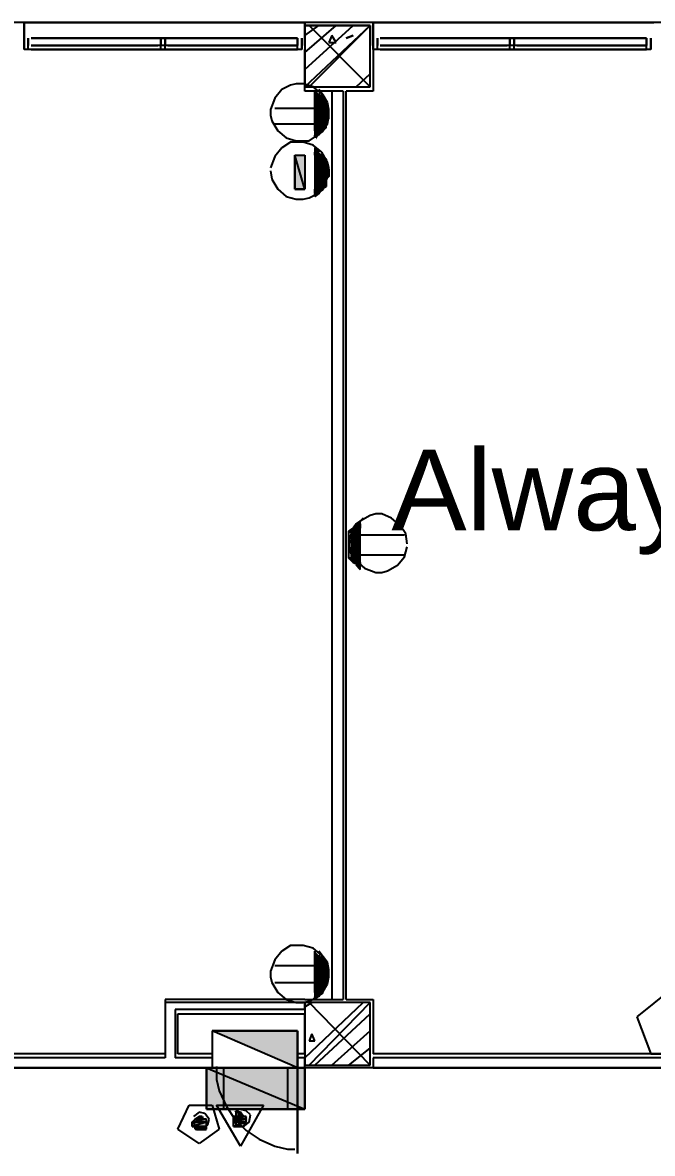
# Model space of a CAD drawing. Header units: millimetres. Extents: x 5 to 415, y 48 to 251.
# Drawn here: x 166.63 to 174.43, y 223.49 to 237.49 of the extents above; entities that cross this region are included whole.
import ezdxf

# ---------------------------------------------------------------- set-up
doc = ezdxf.new("R2010")
doc.units = ezdxf.units.MM
for name, color, linetype in [('H', 7, 'Continuous'), ('P', 7, 'Continuous'), ('T', 7, 'Continuous')]:
    doc.layers.add(name, color=color, linetype=linetype)

msp = doc.modelspace()

# ---------------------------------------------------------------- hatches: boundary and pattern name
at = {"layer": 'H', "linetype": 'Continuous'}
for points in [[(170.268, 236.608), (170.268, 236.643), (170.303, 236.608), (170.268, 236.608)], [(170.268, 236.555), (170.268, 236.608), (170.303, 236.608), (170.356, 236.555), (170.268, 236.555)], [(170.268, 236.467), (170.268, 236.555), (170.356, 236.555), (170.392, 236.467), (170.268, 236.467)], [(170.268, 236.432), (170.268, 236.467), (170.392, 236.467), (170.392, 236.432), (170.268, 236.432)], [(170.268, 236.343), (170.268, 236.432), (170.392, 236.432), (170.427, 236.343), (170.268, 236.343)], [(170.268, 236.308), (170.268, 236.343), (170.427, 236.343), (170.427, 236.308), (170.268, 236.308)], [(170.268, 236.22), (170.268, 236.308), (170.427, 236.308), (170.392, 236.22), (170.268, 236.22)], [(170.268, 236.185), (170.268, 236.22), (170.392, 236.22), (170.392, 236.185), (170.268, 236.185)], [(170.268, 236.132), (170.268, 236.185), (170.392, 236.185), (170.356, 236.132), (170.268, 236.132)], [(170.268, 236.044), (170.268, 236.132), (170.303, 236.097), (170.268, 236.044)], [(170.303, 236.097), (170.268, 236.132), (170.356, 236.132), (170.303, 236.097)], [(170.356, 235.832), (170.268, 235.885), (170.268, 235.92), (170.356, 235.832)], [(170.268, 235.832), (170.268, 235.885), (170.356, 235.832), (170.268, 235.832)], [(170.004, 235.409), (170.004, 235.832), (170.127, 235.832), (170.127, 235.409), (170.004, 235.409)], [(170.268, 235.797), (170.268, 235.832), (170.356, 235.832), (170.392, 235.797), (170.268, 235.797)], [(170.268, 235.708), (170.268, 235.797), (170.392, 235.797), (170.392, 235.708), (170.268, 235.708)], [(170.268, 235.673), (170.268, 235.708), (170.392, 235.708), (170.427, 235.673), (170.268, 235.673)], [(170.268, 235.585), (170.268, 235.673), (170.427, 235.673), (170.427, 235.585), (170.268, 235.585)], [(170.268, 235.55), (170.268, 235.585), (170.427, 235.585), (170.392, 235.55), (170.268, 235.55)], [(170.268, 235.462), (170.268, 235.55), (170.392, 235.55), (170.392, 235.462), (170.268, 235.462)], [(170.268, 235.409), (170.268, 235.462), (170.392, 235.462), (170.356, 235.409), (170.268, 235.409)], [(170.268, 235.373), (170.268, 235.409), (170.356, 235.409), (170.303, 235.373), (170.268, 235.373)], [(170.268, 235.338), (170.268, 235.373), (170.303, 235.373), (170.268, 235.338)], [(170.692, 231.175), (170.727, 231.228), (170.815, 231.228), (170.815, 231.175), (170.692, 231.175)], [(170.727, 231.228), (170.78, 231.263), (170.815, 231.263), (170.815, 231.228), (170.727, 231.228)], [(170.78, 231.263), (170.815, 231.316), (170.815, 231.263), (170.78, 231.263)], [(170.692, 231.105), (170.692, 231.175), (170.815, 231.175), (170.815, 231.105), (170.692, 231.105)], [(170.692, 231.052), (170.692, 231.105), (170.815, 231.105), (170.815, 231.052), (170.692, 231.052)], [(170.692, 230.964), (170.692, 231.052), (170.815, 231.052), (170.815, 230.964), (170.692, 230.964)], [(170.692, 230.928), (170.692, 230.964), (170.815, 230.964), (170.815, 230.928), (170.692, 230.928)], [(170.692, 230.84), (170.692, 230.928), (170.815, 230.928), (170.815, 230.84), (170.692, 230.84)], [(170.727, 230.805), (170.692, 230.84), (170.815, 230.84), (170.815, 230.805), (170.727, 230.805)], [(170.815, 230.717), (170.727, 230.805), (170.815, 230.752), (170.815, 230.717)], [(170.815, 230.752), (170.727, 230.805), (170.815, 230.805), (170.815, 230.752)], [(170.268, 225.937), (170.268, 225.972), (170.303, 225.937), (170.268, 225.937)], [(170.268, 225.884), (170.268, 225.937), (170.303, 225.937), (170.356, 225.884), (170.268, 225.884)], [(170.268, 225.848), (170.268, 225.884), (170.356, 225.884), (170.392, 225.848), (170.268, 225.848)], [(170.268, 225.813), (170.268, 225.848), (170.392, 225.848), (170.392, 225.813), (170.268, 225.813)], [(170.268, 225.725), (170.268, 225.813), (170.392, 225.813), (170.427, 225.725), (170.268, 225.725)], [(170.268, 225.672), (170.268, 225.725), (170.427, 225.725), (170.427, 225.672), (170.268, 225.672)], [(170.268, 225.601), (170.268, 225.672), (170.427, 225.672), (170.392, 225.601), (170.268, 225.601)], [(170.268, 225.548), (170.268, 225.601), (170.392, 225.601), (170.392, 225.548), (170.268, 225.548)], [(170.268, 225.46), (170.268, 225.548), (170.392, 225.548), (170.356, 225.46), (170.268, 225.46)], [(170.268, 225.39), (170.268, 225.46), (170.303, 225.425), (170.268, 225.39)], [(170.303, 225.425), (170.268, 225.46), (170.356, 225.46), (170.303, 225.425)], [(170.057, 224.543), (168.998, 225.002), (170.057, 225.002), (170.057, 224.543)], [(170.057, 224.543), (168.998, 225.002), (170.057, 225.002), (170.057, 224.543)], [(168.91, 224.032), (168.91, 224.543), (170.127, 224.543), (170.127, 224.032), (168.91, 224.032)], [(168.787, 223.908), (168.822, 223.943), (168.875, 223.943), (168.875, 223.908), (168.787, 223.908)], [(169.245, 223.908), (169.245, 223.943), (169.422, 223.943), (169.422, 223.908), (169.245, 223.908)], [(169.298, 223.943), (169.298, 223.979), (169.333, 223.979), (169.369, 223.943), (169.298, 223.943)], [(168.734, 223.855), (168.787, 223.908), (168.91, 223.908), (168.91, 223.855), (168.734, 223.855)], [(168.734, 223.82), (168.734, 223.855), (168.91, 223.855), (168.91, 223.82), (168.734, 223.82)], [(168.787, 223.767), (168.787, 223.82), (168.91, 223.82), (168.91, 223.767), (168.787, 223.767)], [(169.245, 223.855), (169.245, 223.908), (169.422, 223.908), (169.422, 223.855), (169.245, 223.855)], [(169.245, 223.82), (169.245, 223.855), (169.422, 223.855), (169.369, 223.82), (169.245, 223.82)]]:
    msp.add_hatch(color=256, dxfattribs=at).paths.add_polyline_path(points)

# ---------------------------------------------------------------- linework, layer by layer
at = {"layer": 'P'}
for points in [[(308.134, 237.49), (25.735, 237.49)], [(166.652, 237.49), (170.127, 237.49)], [(166.652, 237.296), (166.652, 237.49)], [(166.652, 237.49), (166.652, 237.296)], [(166.652, 237.49), (170.127, 237.49)], [(166.652, 237.296), (166.652, 237.49)], [(166.652, 237.49), (166.652, 237.296)], [(170.938, 237.49), (170.127, 237.49)], [(170.127, 237.49), (170.127, 237.296)], [(170.127, 237.296), (170.127, 237.49)], [(170.127, 237.49), (170.127, 237.296)], [(170.127, 237.296), (170.127, 237.49)], [(170.938, 237.49), (170.127, 237.49)], [(170.127, 237.455), (170.938, 237.455)], [(170.127, 237.455), (170.127, 237.208)], [(170.127, 237.455), (170.127, 237.208)], [(170.127, 237.331), (170.303, 237.455)], [(170.127, 237.12), (170.515, 237.455)], [(170.127, 236.908), (170.727, 237.455)], [(170.127, 236.696), (170.938, 237.455)], [(170.938, 237.455), (170.127, 237.455)], [(170.127, 237.455), (170.127, 236.696)], [(170.127, 237.455), (170.938, 237.455)], [(170.127, 237.208), (170.127, 237.455)], [(170.127, 237.455), (170.127, 237.208)], [(170.18, 237.455), (170.938, 236.696)], [(170.938, 237.455), (170.18, 236.696)], [(170.938, 237.208), (170.938, 237.455)], [(170.938, 237.208), (170.938, 237.455)], [(170.938, 236.696), (170.938, 237.455)], [(170.938, 237.455), (170.938, 237.208)], [(170.938, 237.208), (170.938, 237.455)], [(170.974, 237.49), (174.449, 237.49)], [(170.974, 237.296), (170.974, 237.49)], [(170.974, 237.49), (170.974, 237.296)], [(170.974, 237.49), (174.449, 237.49)], [(170.974, 237.296), (170.974, 237.49)], [(170.974, 237.49), (170.974, 237.296)], [(166.652, 237.155), (166.652, 237.296)], [(166.652, 237.296), (166.652, 237.155)], [(166.652, 237.155), (166.652, 237.296)], [(166.652, 237.296), (166.652, 237.155)], [(166.705, 237.296), (166.705, 237.208)], [(166.705, 237.155), (166.705, 237.296)], [(166.705, 237.155), (166.705, 237.296)], [(166.705, 237.296), (166.705, 237.208)], [(166.705, 237.155), (166.705, 237.296)], [(170.039, 237.296), (166.74, 237.296)], [(166.74, 237.296), (170.039, 237.296)], [(168.31, 237.296), (168.434, 237.296)], [(168.346, 237.296), (168.346, 237.208)], [(168.346, 237.155), (168.346, 237.296)], [(168.398, 237.296), (168.398, 237.208)], [(168.398, 237.155), (168.398, 237.296)], [(170.039, 237.155), (170.039, 237.296)], [(170.039, 237.296), (170.039, 237.208)], [(170.039, 237.155), (170.039, 237.296)], [(170.039, 237.296), (170.039, 237.208)], [(170.039, 237.155), (170.039, 237.296)], [(170.092, 237.296), (170.092, 237.155)], [(170.092, 237.155), (170.092, 237.296)], [(170.092, 237.296), (170.092, 237.155)], [(170.092, 237.155), (170.092, 237.296)], [(170.462, 237.331), (170.427, 237.243)], [(170.515, 237.243), (170.462, 237.331)], [(170.727, 237.331), (170.639, 237.296)], [(170.639, 237.296), (170.727, 237.331)], [(170.974, 237.155), (170.974, 237.296)], [(170.974, 237.296), (170.974, 237.155)], [(170.974, 237.155), (170.974, 237.296)], [(170.974, 237.296), (170.974, 237.155)], [(171.027, 237.296), (171.027, 237.208)], [(171.027, 237.155), (171.027, 237.296)], [(171.027, 237.155), (171.027, 237.296)], [(171.027, 237.296), (171.027, 237.208)], [(171.027, 237.155), (171.027, 237.296)], [(174.36, 237.296), (171.062, 237.296)], [(171.062, 237.296), (174.36, 237.296)], [(172.632, 237.296), (172.755, 237.296)], [(172.667, 237.296), (172.667, 237.208)], [(172.667, 237.155), (172.667, 237.296)], [(172.72, 237.296), (172.72, 237.208)], [(172.72, 237.155), (172.72, 237.296)], [(174.36, 237.155), (174.36, 237.296)], [(174.36, 237.296), (174.36, 237.208)], [(174.36, 237.155), (174.36, 237.296)], [(174.36, 237.296), (174.36, 237.208)], [(174.36, 237.155), (174.36, 237.296)], [(174.413, 237.296), (174.413, 237.155)], [(174.413, 237.155), (174.413, 237.296)], [(174.413, 237.296), (174.413, 237.155)], [(174.413, 237.155), (174.413, 237.296)], [(170.092, 237.155), (166.652, 237.155)], [(170.092, 237.155), (166.652, 237.155)], [(170.039, 237.208), (166.74, 237.208)], [(170.039, 237.208), (166.74, 237.208)], [(170.039, 237.208), (166.74, 237.208)], [(170.039, 237.208), (166.74, 237.208)], [(170.039, 237.208), (166.74, 237.208)], [(166.74, 237.208), (168.31, 237.208)], [(166.74, 237.208), (168.31, 237.208)], [(166.74, 237.208), (168.31, 237.208)], [(166.74, 237.208), (168.31, 237.208)], [(166.74, 237.208), (168.31, 237.208)], [(170.039, 237.155), (166.74, 237.155)], [(170.039, 237.155), (166.74, 237.155)], [(166.74, 237.155), (170.039, 237.155)], [(166.74, 237.155), (168.31, 237.155)], [(168.434, 237.155), (168.31, 237.155)], [(168.434, 237.208), (170.039, 237.208)], [(168.434, 237.208), (170.039, 237.208)], [(168.434, 237.208), (170.039, 237.208)], [(168.434, 237.208), (170.039, 237.208)], [(168.434, 237.208), (170.039, 237.208)], [(168.434, 237.155), (170.039, 237.155)], [(170.127, 236.643), (170.127, 237.155)], [(170.427, 237.243), (170.515, 237.243)], [(170.974, 237.155), (170.974, 236.643)], [(174.413, 237.155), (170.974, 237.155)], [(174.413, 237.155), (170.974, 237.155)], [(174.36, 237.208), (171.062, 237.208)], [(174.36, 237.208), (171.062, 237.208)], [(174.36, 237.208), (171.062, 237.208)], [(174.36, 237.208), (171.062, 237.208)], [(174.36, 237.208), (171.062, 237.208)], [(171.062, 237.208), (172.632, 237.208)], [(171.062, 237.208), (172.632, 237.208)], [(171.062, 237.208), (172.632, 237.208)], [(171.062, 237.208), (172.632, 237.208)], [(171.062, 237.208), (172.632, 237.208)], [(174.36, 237.155), (171.062, 237.155)], [(174.36, 237.155), (171.062, 237.155)], [(171.062, 237.155), (174.36, 237.155)], [(171.062, 237.155), (172.632, 237.155)], [(172.755, 237.155), (172.632, 237.155)], [(172.755, 237.208), (174.36, 237.208)], [(172.755, 237.208), (174.36, 237.208)], [(172.755, 237.208), (174.36, 237.208)], [(172.755, 237.208), (174.36, 237.208)], [(172.755, 237.208), (174.36, 237.208)], [(172.755, 237.155), (174.36, 237.155)], [(170.762, 236.696), (170.938, 236.855)], [(169.951, 236.714), (169.845, 236.661)], [(169.951, 236.714), (169.845, 236.661)], [(170.021, 236.732), (169.951, 236.714)], [(170.021, 236.732), (169.951, 236.714)], [(170.109, 236.732), (170.021, 236.732)], [(170.109, 236.732), (170.021, 236.732)], [(170.233, 236.696), (170.109, 236.732)], [(170.233, 236.696), (170.109, 236.732)], [(170.127, 236.696), (170.938, 236.696)], [(170.339, 236.608), (170.233, 236.696)], [(170.339, 236.608), (170.233, 236.696)], [(169.757, 236.555), (169.704, 236.414)], [(169.757, 236.555), (169.704, 236.414)], [(169.845, 236.661), (169.757, 236.555)], [(169.845, 236.661), (169.757, 236.555)], [(170.462, 236.643), (170.127, 236.643)], [(170.251, 236.643), (170.251, 236.608)], [(170.251, 236.608), (170.251, 236.643)], [(170.251, 236.643), (170.251, 236.061)], [(170.251, 236.608), (170.339, 236.573)], [(170.251, 236.573), (170.251, 236.608)], [(170.339, 236.573), (170.251, 236.573)], [(170.339, 236.573), (170.251, 236.573)], [(170.251, 236.573), (170.392, 236.485)], [(170.251, 236.573), (170.392, 236.485)], [(170.251, 236.485), (170.251, 236.573)], [(170.356, 236.59), (170.303, 236.661)], [(170.303, 236.608), (170.339, 236.573)], [(170.339, 236.573), (170.303, 236.608)], [(170.409, 236.485), (170.339, 236.608)], [(170.409, 236.485), (170.339, 236.608)], [(170.392, 236.485), (170.339, 236.573)], [(170.409, 236.502), (170.356, 236.59)], [(170.603, 236.643), (170.462, 236.643)], [(170.462, 236.643), (170.462, 225.39)], [(170.462, 236.643), (170.462, 225.39)], [(170.603, 236.643), (170.603, 225.39)], [(170.974, 236.643), (170.639, 236.643)], [(170.639, 225.39), (170.639, 236.643)], [(169.704, 236.414), (169.704, 236.343)], [(169.704, 236.414), (169.704, 236.343)], [(169.757, 236.432), (170.251, 236.432)], [(170.392, 236.485), (170.251, 236.485)], [(170.392, 236.485), (170.251, 236.485)], [(170.251, 236.485), (170.392, 236.432)], [(170.251, 236.485), (170.392, 236.432)], [(170.251, 236.432), (170.251, 236.485)], [(170.392, 236.432), (170.251, 236.432)], [(170.392, 236.432), (170.251, 236.432)], [(170.251, 236.432), (170.427, 236.361)], [(170.251, 236.432), (170.427, 236.361)], [(170.251, 236.361), (170.251, 236.432)], [(170.392, 236.432), (170.392, 236.485)], [(170.427, 236.361), (170.392, 236.432)], [(170.427, 236.414), (170.409, 236.502)], [(170.427, 236.379), (170.409, 236.485)], [(170.427, 236.379), (170.409, 236.485)], [(170.427, 236.326), (170.427, 236.414)], [(169.704, 236.343), (169.721, 236.273)], [(169.704, 236.343), (169.721, 236.273)], [(169.721, 236.273), (169.792, 236.149)], [(169.721, 236.273), (169.792, 236.149)], [(170.427, 236.361), (170.251, 236.361)], [(170.427, 236.361), (170.251, 236.361)], [(170.251, 236.361), (170.427, 236.308)], [(170.251, 236.361), (170.427, 236.308)], [(170.251, 236.308), (170.251, 236.361)], [(170.427, 236.308), (170.251, 236.308)], [(170.427, 236.308), (170.251, 236.308)], [(170.251, 236.308), (170.392, 236.238)], [(170.251, 236.308), (170.392, 236.238)], [(170.251, 236.238), (170.251, 236.308)], [(170.374, 236.202), (170.427, 236.343)], [(170.374, 236.202), (170.427, 236.343)], [(170.392, 236.238), (170.427, 236.308)], [(170.409, 236.238), (170.427, 236.326)], [(170.427, 236.308), (170.427, 236.361)], [(169.757, 236.238), (170.251, 236.238)], [(169.792, 236.149), (169.898, 236.061)], [(169.792, 236.149), (169.898, 236.061)], [(170.392, 236.238), (170.251, 236.238)], [(170.392, 236.238), (170.251, 236.238)], [(170.251, 236.238), (170.392, 236.185)], [(170.251, 236.238), (170.392, 236.185)], [(170.251, 236.185), (170.251, 236.238)], [(170.392, 236.185), (170.251, 236.185)], [(170.392, 236.185), (170.251, 236.185)], [(170.251, 236.185), (170.339, 236.149)], [(170.251, 236.185), (170.339, 236.149)], [(170.251, 236.149), (170.251, 236.185)], [(170.339, 236.149), (170.251, 236.149)], [(170.251, 236.149), (170.303, 236.097)], [(170.303, 236.097), (170.251, 236.149)], [(170.251, 236.149), (170.339, 236.149)], [(170.303, 236.097), (170.251, 236.149)], [(170.268, 236.079), (170.356, 236.167)], [(170.286, 236.097), (170.374, 236.202)], [(170.286, 236.097), (170.374, 236.202)], [(170.339, 236.149), (170.303, 236.097)], [(170.339, 236.149), (170.392, 236.185)], [(170.356, 236.167), (170.409, 236.238)], [(170.392, 236.185), (170.392, 236.238)], [(169.951, 236.008), (169.845, 235.938)], [(169.898, 236.061), (170.021, 236.026)], [(169.898, 236.061), (170.021, 236.026)], [(170.021, 236.008), (169.951, 236.008)], [(170.021, 236.026), (170.109, 236.026)], [(170.021, 236.026), (170.109, 236.026)], [(170.109, 236.008), (170.021, 236.008)], [(170.109, 236.026), (170.18, 236.026)], [(170.109, 236.026), (170.18, 236.026)], [(170.233, 235.973), (170.109, 236.008)], [(170.18, 236.026), (170.286, 236.097)], [(170.18, 236.026), (170.286, 236.097)], [(170.251, 236.097), (170.251, 236.061)], [(170.251, 236.061), (170.251, 236.097)], [(169.845, 235.938), (169.757, 235.832)], [(170.127, 235.426), (170.004, 235.85)], [(170.004, 235.85), (170.004, 235.426)], [(170.127, 235.426), (170.004, 235.85)], [(170.004, 235.85), (170.127, 235.85)], [(170.004, 235.426), (170.004, 235.85)], [(170.004, 235.85), (170.127, 235.85)], [(170.127, 235.85), (170.127, 235.426)], [(170.127, 235.85), (170.127, 235.426)], [(170.339, 235.885), (170.233, 235.973)], [(170.303, 235.885), (170.251, 235.938)], [(170.251, 235.938), (170.303, 235.885)], [(170.251, 235.938), (170.251, 235.338)], [(170.339, 235.85), (170.251, 235.885)], [(170.251, 235.885), (170.339, 235.85)], [(170.251, 235.85), (170.251, 235.885)], [(170.251, 235.885), (170.339, 235.85)], [(170.392, 235.797), (170.251, 235.85)], [(170.251, 235.85), (170.251, 235.797)], [(170.392, 235.797), (170.251, 235.85)], [(170.251, 235.85), (170.339, 235.85)], [(170.339, 235.85), (170.251, 235.85)], [(170.409, 235.761), (170.339, 235.885)], [(170.339, 235.85), (170.392, 235.797)], [(169.757, 235.832), (169.704, 235.691)], [(170.392, 235.726), (170.251, 235.797)], [(170.251, 235.797), (170.251, 235.726)], [(170.392, 235.726), (170.251, 235.797)], [(170.251, 235.797), (170.392, 235.797)], [(170.251, 235.797), (170.392, 235.797)], [(170.427, 235.673), (170.251, 235.726)], [(170.251, 235.726), (170.251, 235.673)], [(170.427, 235.673), (170.251, 235.726)], [(170.251, 235.726), (170.392, 235.726)], [(170.251, 235.726), (170.392, 235.726)], [(170.392, 235.797), (170.392, 235.726)], [(170.392, 235.726), (170.427, 235.673)], [(170.427, 235.691), (170.409, 235.761)], [(169.704, 235.656), (169.721, 235.55)], [(170.427, 235.585), (170.251, 235.673)], [(170.251, 235.673), (170.251, 235.585)], [(170.427, 235.585), (170.251, 235.673)], [(170.251, 235.673), (170.427, 235.673)], [(170.251, 235.673), (170.427, 235.673)], [(170.392, 235.55), (170.251, 235.585)], [(170.251, 235.585), (170.251, 235.55)], [(170.392, 235.55), (170.251, 235.585)], [(170.251, 235.585), (170.427, 235.585)], [(170.251, 235.585), (170.427, 235.585)], [(170.374, 235.479), (170.427, 235.62)], [(170.427, 235.585), (170.392, 235.55)], [(170.427, 235.62), (170.427, 235.691)], [(170.427, 235.673), (170.427, 235.585)], [(169.721, 235.55), (169.792, 235.426)], [(169.792, 235.426), (169.898, 235.338)], [(170.004, 235.426), (170.127, 235.426)], [(170.127, 235.426), (170.004, 235.426)], [(170.392, 235.462), (170.251, 235.55)], [(170.251, 235.55), (170.251, 235.462)], [(170.392, 235.462), (170.251, 235.55)], [(170.251, 235.55), (170.392, 235.55)], [(170.251, 235.55), (170.392, 235.55)], [(170.339, 235.426), (170.251, 235.462)], [(170.251, 235.462), (170.251, 235.426)], [(170.339, 235.426), (170.251, 235.462)], [(170.251, 235.462), (170.392, 235.462)], [(170.251, 235.462), (170.392, 235.462)], [(170.251, 235.373), (170.251, 235.426)], [(170.251, 235.426), (170.251, 235.373)], [(170.251, 235.426), (170.339, 235.426)], [(170.286, 235.373), (170.374, 235.479)], [(170.303, 235.373), (170.339, 235.426)], [(170.339, 235.426), (170.303, 235.373)], [(170.392, 235.462), (170.339, 235.426)], [(170.392, 235.55), (170.392, 235.462)], [(169.898, 235.338), (170.021, 235.303)], [(170.021, 235.303), (170.109, 235.303)], [(170.109, 235.303), (170.18, 235.32)], [(170.18, 235.32), (170.286, 235.373)], [(170.251, 235.338), (170.303, 235.373)], [(170.303, 235.373), (170.251, 235.338)], [(170.938, 231.387), (170.815, 231.316)], [(170.938, 231.387), (170.815, 231.316)], [(171.009, 231.405), (170.938, 231.387)], [(171.009, 231.405), (170.938, 231.387)], [(171.08, 231.405), (171.009, 231.405)], [(171.08, 231.405), (171.009, 231.405)], [(171.203, 231.352), (171.08, 231.405)], [(171.203, 231.352), (171.08, 231.405)], [(170.674, 231.193), (170.727, 231.228)], [(170.744, 231.246), (170.709, 231.175)], [(170.815, 231.316), (170.727, 231.211)], [(170.815, 231.316), (170.727, 231.211)], [(170.762, 231.281), (170.727, 231.228)], [(170.727, 231.228), (170.762, 231.281)], [(170.815, 231.228), (170.727, 231.228)], [(170.727, 231.228), (170.815, 231.193)], [(170.727, 231.228), (170.815, 231.193)], [(170.85, 231.352), (170.744, 231.246)], [(170.815, 231.316), (170.762, 231.281)], [(170.762, 231.281), (170.815, 231.316)], [(170.815, 230.717), (170.815, 231.316)], [(170.815, 231.281), (170.815, 231.228)], [(170.815, 231.228), (170.815, 231.281)], [(170.815, 231.193), (170.815, 231.228)], [(171.309, 231.263), (171.203, 231.352)], [(171.309, 231.263), (171.203, 231.352)], [(171.379, 231.158), (171.309, 231.263)], [(171.379, 231.158), (171.309, 231.263)], [(170.727, 231.211), (170.674, 231.087)], [(170.727, 231.211), (170.674, 231.087)], [(170.815, 231.193), (170.674, 231.193)], [(170.815, 231.193), (170.674, 231.193)], [(170.674, 231.193), (170.815, 231.105)], [(170.674, 231.193), (170.815, 231.105)], [(170.674, 231.105), (170.674, 231.193)], [(170.709, 231.175), (170.674, 231.087)], [(170.815, 231.105), (170.674, 231.105)], [(170.815, 231.105), (170.674, 231.105)], [(170.674, 231.105), (170.815, 231.069)], [(170.674, 231.105), (170.815, 231.069)], [(170.674, 231.069), (170.674, 231.105)], [(170.674, 231.087), (170.674, 230.999)], [(170.674, 231.087), (170.674, 230.999)], [(170.674, 231.087), (170.674, 230.999)], [(170.815, 231.105), (170.815, 231.193)], [(171.362, 231.14), (170.815, 231.14)], [(170.815, 231.069), (170.815, 231.105)], [(171.397, 231.034), (171.379, 231.158)], [(171.397, 231.034), (171.379, 231.158)], [(170.815, 231.069), (170.674, 231.069)], [(170.815, 231.069), (170.674, 231.069)], [(170.674, 231.069), (170.815, 230.981)], [(170.674, 231.069), (170.815, 230.981)], [(170.674, 230.981), (170.674, 231.069)], [(170.674, 230.999), (170.692, 230.928)], [(170.674, 230.999), (170.692, 230.928)], [(170.674, 230.999), (170.709, 230.911)], [(170.815, 230.981), (170.674, 230.981)], [(170.815, 230.981), (170.674, 230.981)], [(170.674, 230.981), (170.815, 230.946)], [(170.674, 230.981), (170.815, 230.946)], [(170.674, 230.946), (170.674, 230.981)], [(170.815, 230.946), (170.674, 230.946)], [(170.815, 230.946), (170.674, 230.946)], [(170.674, 230.946), (170.815, 230.858)], [(170.674, 230.946), (170.815, 230.858)], [(170.674, 230.858), (170.674, 230.946)], [(170.815, 230.981), (170.815, 231.069)], [(170.815, 230.946), (170.815, 230.981)], [(170.815, 230.858), (170.815, 230.946)], [(171.362, 230.875), (171.397, 230.999)], [(171.362, 230.875), (171.397, 230.999)], [(170.815, 230.858), (170.674, 230.858)], [(170.815, 230.858), (170.674, 230.858)], [(170.674, 230.858), (170.815, 230.805)], [(170.674, 230.858), (170.815, 230.805)], [(170.727, 230.805), (170.674, 230.858)], [(170.692, 230.928), (170.762, 230.823)], [(170.692, 230.928), (170.762, 230.823)], [(170.709, 230.911), (170.744, 230.84)], [(170.815, 230.805), (170.727, 230.805)], [(170.727, 230.805), (170.815, 230.77)], [(170.815, 230.77), (170.727, 230.805)], [(170.727, 230.805), (170.815, 230.805)], [(170.815, 230.77), (170.727, 230.805)], [(170.744, 230.84), (170.815, 230.77)], [(170.762, 230.823), (170.868, 230.734)], [(170.762, 230.823), (170.868, 230.734)], [(171.362, 230.893), (170.815, 230.893)], [(170.815, 230.805), (170.815, 230.858)], [(170.815, 230.805), (170.815, 230.77)], [(171.274, 230.77), (171.362, 230.875)], [(171.274, 230.77), (171.362, 230.875)], [(170.762, 230.77), (170.815, 230.717)], [(170.815, 230.717), (170.762, 230.77)], [(170.868, 230.734), (171.009, 230.681)], [(170.868, 230.734), (171.009, 230.681)], [(171.009, 230.681), (171.08, 230.681)], [(171.009, 230.681), (171.08, 230.681)], [(171.08, 230.681), (171.15, 230.699)], [(171.08, 230.681), (171.15, 230.699)], [(171.15, 230.699), (171.274, 230.77)], [(171.15, 230.699), (171.274, 230.77)], [(169.951, 226.06), (169.845, 225.989)], [(169.951, 226.06), (169.845, 225.989)], [(170.021, 226.06), (169.951, 226.06)], [(170.021, 226.06), (169.951, 226.06)], [(170.109, 226.06), (170.021, 226.06)], [(170.109, 226.06), (170.021, 226.06)], [(170.233, 226.025), (170.109, 226.06)], [(170.233, 226.025), (170.109, 226.06)], [(169.845, 225.989), (169.757, 225.884)], [(169.845, 225.989), (169.757, 225.884)], [(170.339, 225.937), (170.233, 226.025)], [(170.339, 225.937), (170.233, 226.025)], [(170.251, 225.989), (170.251, 225.937)], [(170.251, 225.937), (170.251, 225.989)], [(170.251, 225.989), (170.251, 225.39)], [(170.251, 225.937), (170.339, 225.901)], [(170.251, 225.901), (170.251, 225.937)], [(170.339, 225.901), (170.251, 225.901)], [(170.339, 225.901), (170.251, 225.901)], [(170.251, 225.901), (170.392, 225.848)], [(170.251, 225.901), (170.392, 225.848)], [(170.251, 225.848), (170.251, 225.901)], [(170.356, 225.919), (170.303, 225.989)], [(170.303, 225.937), (170.339, 225.901)], [(170.339, 225.901), (170.303, 225.937)], [(170.409, 225.813), (170.339, 225.937)], [(170.409, 225.813), (170.339, 225.937)], [(170.392, 225.848), (170.339, 225.901)], [(170.409, 225.848), (170.356, 225.919)], [(169.757, 225.884), (169.704, 225.743)], [(169.757, 225.884), (169.704, 225.743)], [(169.757, 225.813), (170.251, 225.813)], [(170.392, 225.848), (170.251, 225.848)], [(170.392, 225.848), (170.251, 225.848)], [(170.251, 225.848), (170.392, 225.813)], [(170.251, 225.848), (170.392, 225.813)], [(170.251, 225.813), (170.251, 225.848)], [(170.392, 225.813), (170.251, 225.813)], [(170.392, 225.813), (170.251, 225.813)], [(170.251, 225.813), (170.427, 225.725)], [(170.251, 225.813), (170.427, 225.725)], [(170.251, 225.725), (170.251, 225.813)], [(170.392, 225.813), (170.392, 225.848)], [(170.427, 225.725), (170.392, 225.813)], [(170.427, 225.76), (170.409, 225.848)], [(170.427, 225.707), (170.409, 225.813)], [(170.427, 225.707), (170.409, 225.813)], [(169.704, 225.743), (169.704, 225.672)], [(169.704, 225.743), (169.704, 225.672)], [(169.704, 225.672), (169.721, 225.601)], [(169.704, 225.672), (169.721, 225.601)], [(170.427, 225.725), (170.251, 225.725)], [(170.427, 225.725), (170.251, 225.725)], [(170.251, 225.725), (170.427, 225.69)], [(170.251, 225.725), (170.427, 225.69)], [(170.251, 225.69), (170.251, 225.725)], [(170.427, 225.69), (170.251, 225.69)], [(170.427, 225.69), (170.251, 225.69)], [(170.251, 225.69), (170.392, 225.601)], [(170.251, 225.69), (170.392, 225.601)], [(170.251, 225.601), (170.251, 225.69)], [(170.374, 225.531), (170.427, 225.672)], [(170.374, 225.531), (170.427, 225.672)], [(170.392, 225.601), (170.427, 225.69)], [(170.409, 225.584), (170.427, 225.672)], [(170.427, 225.672), (170.427, 225.76)], [(170.427, 225.69), (170.427, 225.725)], [(169.721, 225.601), (169.792, 225.478)], [(169.721, 225.601), (169.792, 225.478)], [(169.757, 225.601), (170.251, 225.601)], [(170.392, 225.601), (170.251, 225.601)], [(170.392, 225.601), (170.251, 225.601)], [(170.251, 225.601), (170.392, 225.566)], [(170.251, 225.601), (170.392, 225.566)], [(170.251, 225.566), (170.251, 225.601)], [(170.392, 225.566), (170.251, 225.566)], [(170.392, 225.566), (170.251, 225.566)], [(170.251, 225.566), (170.339, 225.478)], [(170.251, 225.566), (170.339, 225.478)], [(170.251, 225.478), (170.251, 225.566)], [(170.268, 225.407), (170.356, 225.496)], [(170.286, 225.425), (170.374, 225.531)], [(170.286, 225.425), (170.374, 225.531)], [(170.339, 225.478), (170.392, 225.566)], [(170.356, 225.496), (170.409, 225.584)], [(170.392, 225.566), (170.392, 225.601)], [(174.66, 225.513), (174.237, 225.178)], [(168.398, 225.39), (168.398, 224.719)], [(170.127, 225.39), (168.398, 225.39)], [(168.398, 225.354), (168.398, 224.667)], [(170.127, 225.354), (168.398, 225.354)], [(169.792, 225.478), (169.898, 225.39)], [(169.792, 225.478), (169.898, 225.39)], [(169.898, 225.39), (170.021, 225.354)], [(169.898, 225.39), (170.021, 225.354)], [(170.021, 225.354), (170.109, 225.354)], [(170.021, 225.354), (170.109, 225.354)], [(170.109, 225.354), (170.18, 225.372)], [(170.109, 225.354), (170.18, 225.372)], [(170.127, 225.39), (170.462, 225.39)], [(170.127, 224.667), (170.85, 225.354)], [(170.127, 225.302), (170.215, 225.354)], [(170.127, 225.354), (170.127, 224.578)], [(170.938, 225.354), (170.127, 225.354)], [(170.127, 225.266), (170.127, 225.354)], [(170.18, 225.372), (170.286, 225.425)], [(170.18, 225.372), (170.286, 225.425)], [(170.938, 224.578), (170.18, 225.354)], [(170.18, 224.578), (170.938, 225.354)], [(170.339, 225.478), (170.251, 225.478)], [(170.251, 225.478), (170.303, 225.425)], [(170.303, 225.425), (170.251, 225.478)], [(170.251, 225.478), (170.339, 225.478)], [(170.303, 225.425), (170.251, 225.478)], [(170.251, 225.425), (170.251, 225.39)], [(170.251, 225.39), (170.251, 225.425)], [(170.339, 225.478), (170.303, 225.425)], [(170.462, 225.39), (170.603, 225.39)], [(170.639, 225.39), (170.974, 225.39)], [(170.938, 224.578), (170.938, 225.354)], [(170.974, 225.39), (170.974, 224.719)], [(168.522, 225.266), (168.522, 224.667)], [(170.127, 225.266), (168.522, 225.266)], [(168.557, 224.719), (168.557, 225.213)], [(168.557, 225.213), (170.127, 225.213)], [(170.127, 224.719), (170.127, 225.213)], [(170.251, 224.578), (170.938, 225.213)], [(174.237, 225.178), (174.413, 224.719)], [(170.039, 225.002), (168.981, 225.002)], [(168.981, 225.002), (168.981, 224.543)], [(170.039, 224.543), (168.981, 225.002)], [(168.981, 225.002), (170.039, 225.002)], [(170.039, 225.002), (168.981, 225.002)], [(168.981, 225.002), (168.981, 224.543)], [(170.039, 224.543), (168.981, 225.002)], [(170.039, 224.543), (168.981, 225.002)], [(168.981, 225.002), (170.039, 225.002)], [(170.039, 225.002), (168.981, 225.002)], [(168.981, 225.002), (168.981, 224.543)], [(170.039, 224.543), (168.981, 225.002)], [(170.039, 224.543), (170.039, 225.002)], [(170.039, 225.002), (170.039, 224.543)], [(170.039, 224.543), (170.039, 225.002)], [(170.039, 225.002), (170.039, 224.543)], [(170.039, 224.543), (170.039, 225.002)], [(170.215, 224.966), (170.18, 224.878)], [(170.251, 224.878), (170.215, 224.966)], [(170.462, 224.578), (170.938, 225.002)], [(170.18, 224.878), (170.251, 224.878)], [(170.674, 224.578), (170.938, 224.79)], [(168.398, 224.719), (157.815, 224.719)], [(168.398, 224.667), (157.815, 224.667)], [(168.981, 224.667), (168.522, 224.667)], [(168.981, 224.719), (168.557, 224.719)], [(170.127, 224.719), (170.039, 224.719)], [(170.127, 224.667), (170.039, 224.667)], [(170.127, 224.543), (170.127, 224.667)], [(179.229, 224.719), (170.974, 224.719)], [(170.974, 224.667), (170.974, 224.543)], [(179.229, 224.667), (170.974, 224.667)], [(174.413, 224.719), (174.907, 224.719)], [(157.815, 224.543), (168.981, 224.543)], [(168.981, 224.543), (157.815, 224.543)], [(170.127, 224.543), (168.91, 224.543)], [(168.91, 224.543), (170.127, 224.032)], [(168.91, 224.543), (170.127, 224.032)], [(168.91, 224.032), (168.91, 224.543)], [(168.91, 224.032), (168.91, 224.543)], [(168.91, 224.543), (170.127, 224.543)], [(170.127, 224.543), (168.91, 224.543)], [(168.91, 224.543), (168.91, 224.032)], [(168.981, 224.543), (170.039, 224.543)], [(168.981, 224.543), (170.039, 224.543)], [(168.981, 224.543), (170.039, 224.543)], [(169.033, 224.561), (169.033, 224.402)], [(169.033, 224.561), (169.033, 224.402)], [(169.122, 224.543), (169.122, 224.032)], [(169.915, 224.543), (169.915, 224.032)], [(170.039, 224.543), (170.127, 224.543)], [(170.127, 224.543), (170.039, 224.543)], [(170.039, 223.485), (170.039, 224.543)], [(170.039, 224.543), (170.039, 223.485)], [(170.127, 224.578), (170.938, 224.578)], [(170.974, 224.543), (170.127, 224.543)], [(170.127, 224.032), (170.127, 224.543)], [(170.127, 224.543), (170.127, 224.032)], [(170.127, 224.032), (170.127, 224.543)], [(170.974, 224.543), (179.229, 224.543)], [(179.229, 224.543), (170.974, 224.543)], [(169.033, 224.402), (169.069, 224.261)], [(169.033, 224.402), (169.069, 224.261)], [(169.069, 224.261), (169.157, 224.067)], [(169.069, 224.261), (169.157, 224.067)], [(168.557, 223.785), (168.698, 224.084)], [(168.698, 224.084), (168.981, 224.084)], [(168.981, 224.084), (169.069, 223.785)], [(169.333, 223.573), (169.033, 224.084)], [(169.033, 224.084), (169.616, 224.084)], [(169.616, 224.084), (169.333, 223.573)], [(168.822, 223.996), (168.751, 223.943)], [(168.822, 223.943), (168.769, 223.908)], [(168.769, 223.908), (168.822, 223.943)], [(168.857, 223.943), (168.769, 223.908)], [(168.892, 223.979), (168.822, 223.996)], [(168.822, 223.943), (168.857, 223.943)], [(168.857, 223.943), (168.822, 223.943)], [(168.822, 223.943), (168.822, 223.943)], [(168.822, 223.943), (168.822, 223.943)], [(168.857, 223.908), (168.857, 223.943)], [(168.945, 223.908), (168.892, 223.979)], [(170.127, 224.032), (168.91, 224.032)], [(170.127, 224.032), (168.91, 224.032)], [(170.127, 224.032), (168.91, 224.032)], [(168.91, 224.032), (170.127, 224.032)], [(169.157, 224.067), (169.263, 223.908)], [(169.157, 224.067), (169.263, 223.908)], [(169.245, 223.943), (169.369, 223.943)], [(169.369, 223.943), (169.245, 223.943)], [(169.245, 223.943), (169.369, 223.943)], [(169.28, 223.943), (169.245, 223.943)], [(169.245, 223.943), (169.369, 223.943)], [(169.369, 223.943), (169.245, 223.943)], [(169.245, 223.943), (169.245, 223.943)], [(169.369, 223.943), (169.245, 223.943)], [(169.245, 223.943), (169.404, 223.943)], [(169.245, 223.943), (169.404, 223.943)], [(169.404, 223.943), (169.245, 223.908)], [(169.245, 223.908), (169.245, 223.943)], [(169.404, 223.943), (169.245, 223.908)], [(169.316, 224.032), (169.263, 223.996)], [(169.333, 223.996), (169.28, 223.996)], [(169.28, 223.996), (169.333, 223.996)], [(169.28, 223.996), (169.333, 223.996)], [(169.333, 223.996), (169.28, 223.996)], [(169.28, 223.996), (169.28, 223.943)], [(169.28, 223.943), (169.28, 223.996)], [(169.28, 223.943), (169.369, 223.943)], [(169.369, 223.943), (169.28, 223.943)], [(169.28, 223.943), (169.28, 223.943)], [(169.369, 223.943), (169.28, 223.943)], [(169.28, 223.943), (169.28, 223.943)], [(169.28, 223.943), (169.369, 223.943)], [(169.369, 223.943), (169.28, 223.943)], [(169.404, 224.014), (169.316, 224.032)], [(169.333, 223.996), (169.369, 223.943)], [(169.369, 223.943), (169.333, 223.996)], [(169.404, 223.943), (169.369, 223.943)], [(169.457, 223.961), (169.404, 224.014)], [(169.404, 223.908), (169.404, 223.943)], [(169.439, 223.873), (169.457, 223.961)], [(168.91, 223.908), (168.734, 223.873)], [(168.734, 223.873), (168.769, 223.908)], [(168.91, 223.908), (168.734, 223.873)], [(168.734, 223.89), (168.787, 223.802)], [(168.734, 223.873), (168.91, 223.873)], [(168.734, 223.873), (168.91, 223.873)], [(168.91, 223.873), (168.734, 223.873)], [(168.734, 223.873), (168.734, 223.873)], [(168.91, 223.873), (168.734, 223.873)], [(168.734, 223.873), (168.734, 223.873)], [(168.734, 223.873), (168.91, 223.873)], [(168.734, 223.873), (168.91, 223.873)], [(168.91, 223.873), (168.734, 223.873)], [(168.734, 223.873), (168.91, 223.873)], [(168.91, 223.873), (168.734, 223.873)], [(168.734, 223.873), (168.734, 223.873)], [(168.734, 223.873), (168.91, 223.873)], [(168.91, 223.873), (168.734, 223.82)], [(168.734, 223.82), (168.734, 223.873)], [(168.91, 223.873), (168.734, 223.82)], [(168.734, 223.82), (168.91, 223.82)], [(168.734, 223.82), (168.91, 223.82)], [(168.91, 223.82), (168.734, 223.82)], [(168.734, 223.82), (168.734, 223.82)], [(168.91, 223.82), (168.734, 223.82)], [(168.734, 223.82), (168.734, 223.82)], [(168.734, 223.82), (168.91, 223.82)], [(168.91, 223.82), (168.734, 223.82)], [(168.734, 223.82), (168.769, 223.82)], [(168.769, 223.908), (168.857, 223.908)], [(168.769, 223.908), (168.857, 223.908)], [(168.857, 223.908), (168.769, 223.908)], [(168.769, 223.908), (168.769, 223.908)], [(168.857, 223.908), (168.769, 223.908)], [(168.769, 223.908), (168.769, 223.908)], [(168.769, 223.908), (168.857, 223.908)], [(168.769, 223.908), (168.857, 223.908)], [(168.857, 223.908), (168.769, 223.908)], [(168.769, 223.908), (168.769, 223.908)], [(168.857, 223.908), (168.769, 223.908)], [(168.769, 223.908), (168.91, 223.908)], [(168.769, 223.908), (168.91, 223.908)], [(168.91, 223.908), (168.769, 223.908)], [(168.769, 223.908), (168.769, 223.908)], [(168.91, 223.908), (168.769, 223.908)], [(168.769, 223.908), (168.769, 223.908)], [(168.769, 223.908), (168.91, 223.908)], [(168.769, 223.908), (168.91, 223.908)], [(168.769, 223.82), (168.91, 223.82)], [(168.91, 223.82), (168.769, 223.82)], [(168.769, 223.82), (168.91, 223.82)], [(168.769, 223.82), (168.91, 223.82)], [(168.91, 223.82), (168.769, 223.785)], [(168.769, 223.785), (168.769, 223.82)], [(168.91, 223.82), (168.769, 223.785)], [(168.787, 223.802), (168.857, 223.785)], [(168.91, 223.908), (168.857, 223.908)], [(168.857, 223.785), (168.928, 223.838)], [(168.91, 223.873), (168.91, 223.908)], [(168.91, 223.82), (168.91, 223.873)], [(168.91, 223.785), (168.91, 223.82)], [(168.928, 223.838), (168.945, 223.908)], [(169.245, 223.926), (169.28, 223.838)], [(169.245, 223.908), (169.404, 223.908)], [(169.245, 223.908), (169.404, 223.908)], [(169.404, 223.908), (169.245, 223.908)], [(169.245, 223.908), (169.245, 223.908)], [(169.404, 223.908), (169.245, 223.908)], [(169.245, 223.908), (169.245, 223.908)], [(169.245, 223.908), (169.404, 223.908)], [(169.245, 223.908), (169.404, 223.908)], [(169.404, 223.908), (169.245, 223.908)], [(169.245, 223.908), (169.404, 223.908)], [(169.404, 223.908), (169.245, 223.908)], [(169.245, 223.908), (169.245, 223.908)], [(169.245, 223.908), (169.404, 223.908)], [(169.404, 223.908), (169.245, 223.873)], [(169.245, 223.873), (169.245, 223.908)], [(169.404, 223.908), (169.245, 223.873)], [(169.245, 223.873), (169.404, 223.873)], [(169.245, 223.873), (169.404, 223.873)], [(169.404, 223.873), (169.245, 223.873)], [(169.245, 223.873), (169.245, 223.873)], [(169.404, 223.873), (169.245, 223.873)], [(169.245, 223.873), (169.245, 223.873)], [(169.245, 223.873), (169.404, 223.873)], [(169.245, 223.873), (169.404, 223.873)], [(169.404, 223.873), (169.245, 223.873)], [(169.245, 223.873), (169.404, 223.873)], [(169.404, 223.873), (169.245, 223.873)], [(169.245, 223.873), (169.245, 223.873)], [(169.245, 223.873), (169.404, 223.873)], [(169.404, 223.873), (169.245, 223.82)], [(169.245, 223.82), (169.245, 223.873)], [(169.404, 223.873), (169.245, 223.82)], [(169.245, 223.82), (169.369, 223.82)], [(169.369, 223.82), (169.245, 223.82)], [(169.245, 223.82), (169.28, 223.82)], [(169.263, 223.908), (169.404, 223.767)], [(169.263, 223.908), (169.404, 223.767)], [(169.28, 223.838), (169.369, 223.82)], [(169.28, 223.82), (169.369, 223.82)], [(169.369, 223.82), (169.28, 223.82)], [(169.28, 223.82), (169.28, 223.82)], [(169.369, 223.82), (169.28, 223.82)], [(169.28, 223.82), (169.28, 223.82)], [(169.28, 223.82), (169.369, 223.82)], [(169.28, 223.82), (169.369, 223.82)], [(169.369, 223.82), (169.28, 223.82)], [(169.28, 223.82), (169.369, 223.82)], [(169.369, 223.82), (169.28, 223.82)], [(169.28, 223.82), (169.28, 223.82)], [(169.28, 223.82), (169.369, 223.82)], [(169.333, 223.82), (169.28, 223.82)], [(169.28, 223.82), (169.333, 223.82)], [(169.333, 223.82), (169.369, 223.82)], [(169.369, 223.82), (169.333, 223.82)], [(169.333, 223.82), (169.333, 223.82)], [(169.333, 223.82), (169.333, 223.82)], [(169.369, 223.82), (169.439, 223.873)], [(169.369, 223.82), (169.404, 223.873)], [(169.404, 223.873), (169.404, 223.908)], [(168.822, 223.608), (168.557, 223.785)], [(168.769, 223.785), (168.91, 223.785)], [(168.769, 223.785), (168.91, 223.785)], [(168.857, 223.785), (168.769, 223.785)], [(168.91, 223.785), (168.769, 223.785)], [(168.769, 223.785), (168.769, 223.785)], [(168.769, 223.785), (168.91, 223.785)], [(168.769, 223.785), (168.857, 223.785)], [(168.857, 223.785), (168.769, 223.785)], [(168.769, 223.785), (168.857, 223.785)], [(168.857, 223.785), (168.769, 223.785)], [(168.769, 223.785), (168.769, 223.785)], [(168.822, 223.785), (168.769, 223.785)], [(168.769, 223.785), (168.822, 223.785)], [(169.069, 223.785), (168.822, 223.608)], [(168.822, 223.785), (168.822, 223.785)], [(168.822, 223.785), (168.822, 223.785)], [(168.857, 223.785), (168.822, 223.785)], [(168.822, 223.785), (168.857, 223.785)], [(168.822, 223.785), (168.857, 223.785)], [(168.857, 223.785), (168.822, 223.785)], [(168.91, 223.785), (168.857, 223.785)], [(169.404, 223.767), (169.563, 223.661)], [(169.404, 223.767), (169.563, 223.661)], [(169.563, 223.661), (169.757, 223.573)], [(169.563, 223.661), (169.757, 223.573)], [(169.757, 223.573), (169.915, 223.538)], [(169.757, 223.573), (169.915, 223.538)], [(169.915, 223.538), (170.004, 223.538)], [(169.915, 223.538), (170.004, 223.538)]]:
    msp.add_lwpolyline(points, dxfattribs=at)

# ---------------------------------------------------------------- texts
at = {"layer": 'T', "insert": (171.2, 230.9), "char_height": 1, "attachment_point": 7}
msp.add_mtext('{\\fArial|b0|i0|c0|p18;Always open door}', dxfattribs=at)

doc.saveas('drawing.dxf')
